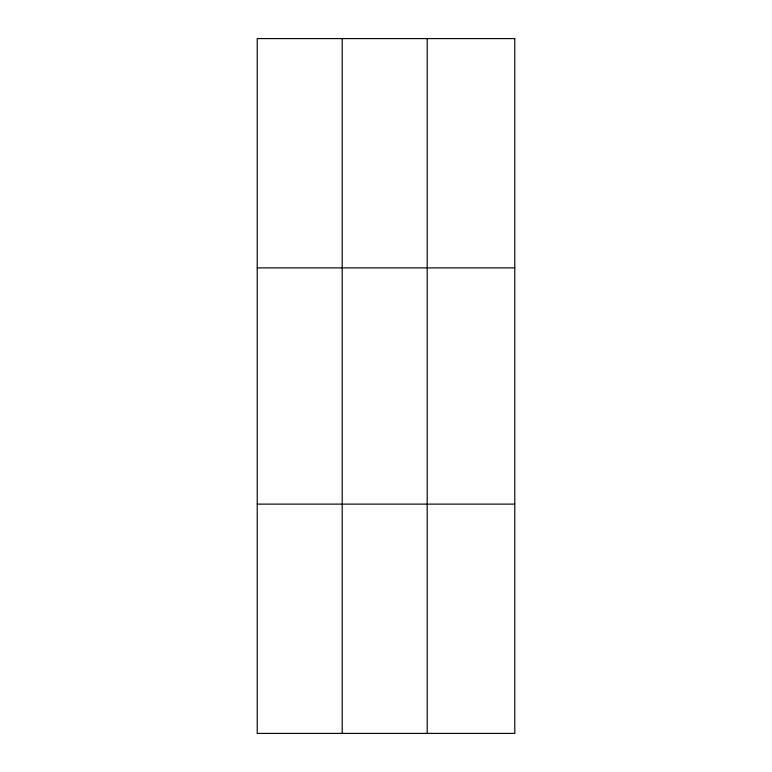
<?xml version="1.0" encoding="UTF-8"?>
<svg xmlns="http://www.w3.org/2000/svg" width="772" height="772" viewBox="0 0 772 772"><rect width="100%" height="100%" fill="white"/><g stroke="black" fill="none" stroke-linecap="round" stroke-linejoin="round"><path stroke-width="1.16" d="M342.218 733.4L342.218 38.6M427.205 733.4L427.205 38.6M257.221 267.884L514.779 267.884M257.221 504.116L514.779 504.116M514.779 38.6L514.779 733.4L257.221 733.4L257.221 38.6L514.779 38.6"/></g></svg>
